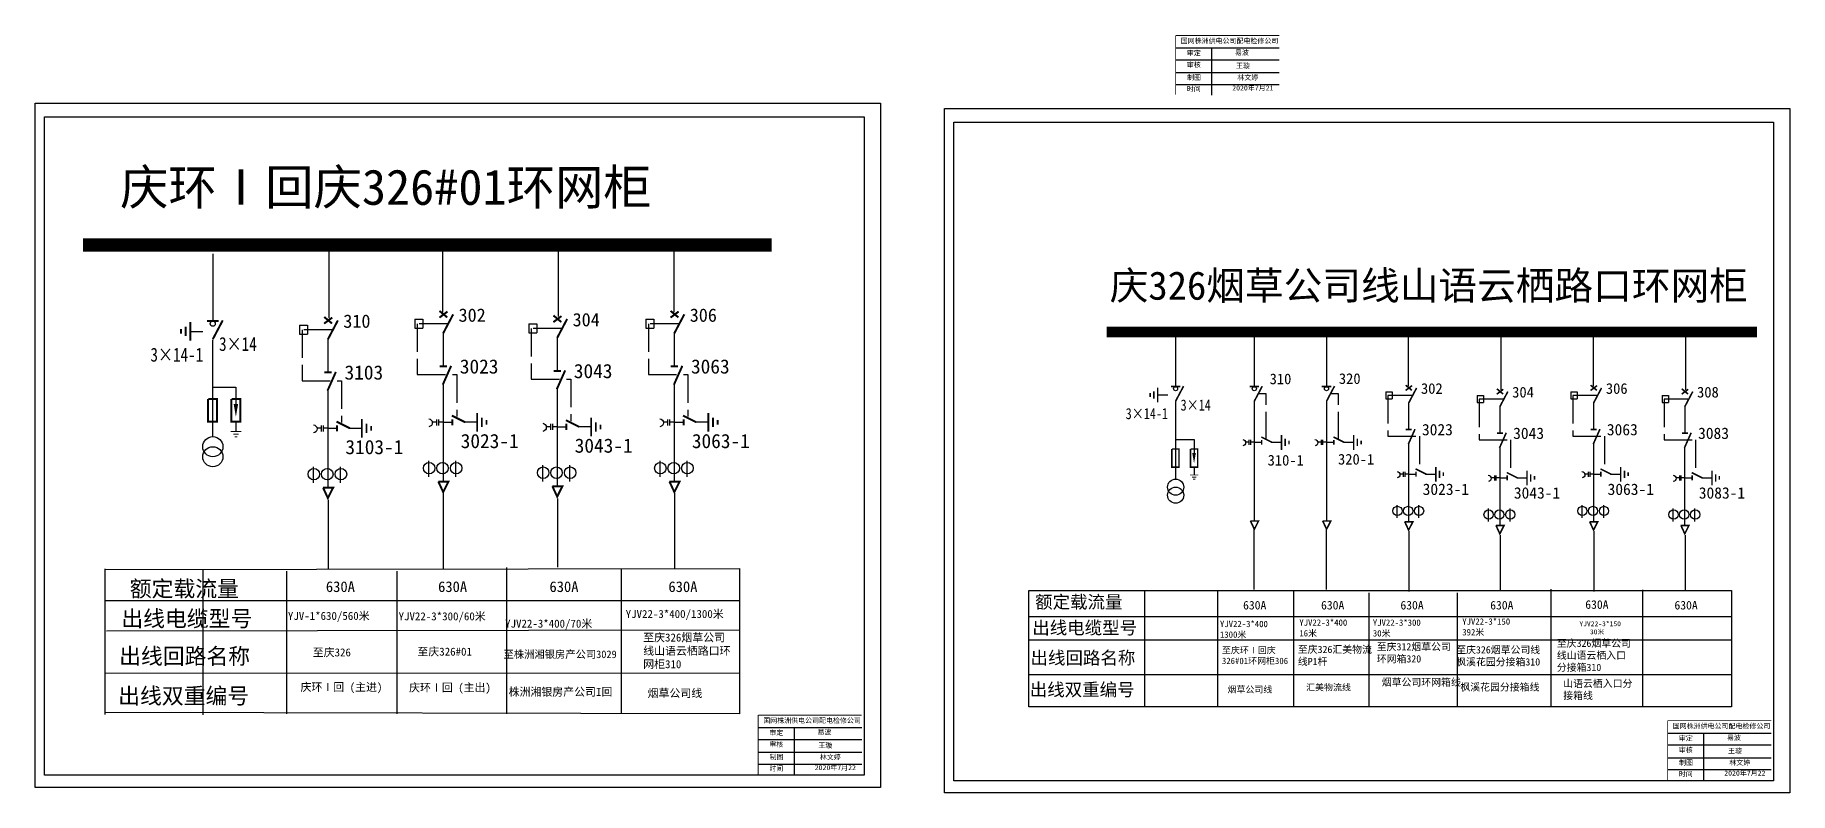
# Model space of a CAD drawing. Extents: x 386 to 1552, y -580 to 143.
# Drawn here: x 393 to 974, y -108 to 143 of the extents above; entities that cross this region are included whole.
import ezdxf

# ---------------------------------------------------------------- set-up
doc = ezdxf.new("R2010")
doc.units = 0
doc.header["$LTSCALE"] = 0.774411
doc.linetypes.add('ACAD_ISO02W100', pattern=[15, 12, -3])
doc.layers.get('0').update_dxf_attribs({"linetype": 'CONTINUOUS'})
doc.layers.add('1', color=7, linetype='CONTINUOUS')
doc.styles.add('HZ', font='simkai.ttf')
doc.styles.add('ST', font='', dxfattribs={"width": 0.8})
doc.styles.get("Standard").update_dxf_attribs({"font": '', "height": 2.5})
doc.styles.add('字体', font='simkai_0.ttf', dxfattribs={"height": 2.5})
doc.styles.add('楷体_GB2312_txtstyle_3.00_0_0', font='simkai_0.ttf', dxfattribs={"height": 3})
doc.styles.get('ST').set_extended_font_data('SimSun')
doc.styles.get('Standard').set_extended_font_data('SimSun')

# ---------------------------------------------------------------- blocks, each defined once
blk = doc.blocks.new('JD')
for points in [[(-2, 0.2), (-2, -0.2), (2, 0.2), (2, -0.2)], [(1, -1.2), (1, -0.8), (-1, -1.2), (-1, -0.8)], [(-0.5, -1.8), (-0.5, -2.2), (0.5, -1.8), (0.5, -2.2)]]:
    blk.add_trace(points)

msp = doc.modelspace()

# ---------------------------------------------------------------- linework, layer by layer
at = {"linetype": 'Continuous'}
for p, q in [((770.77, 138.51), (805.06, 138.51)), ((770.77, 134.61), (805.06, 134.61)), ((782.67, 138.51), (782.67, 122.93)), ((770.77, 130.35), (805.06, 130.35)), ((770.77, 126.44), (805.06, 126.44)), ((632.48, -86.59), (666.76, -86.59)), ((644.38, -86.6), (644.38, -102.17)), ((632.48, -90.5), (666.76, -90.5)), ((933.75, -88.41), (968.03, -88.41)), ((933.75, -92.32), (968.03, -92.32)), ((945.65, -88.42), (945.65, -103.99)), ((632.48, -94.76), (666.76, -94.76)), ((632.48, -98.66), (666.76, -98.66)), ((933.75, -96.58), (968.03, -96.58)), ((933.75, -100.48), (968.03, -100.48))]:
    msp.add_line(p, q, dxfattribs=at)
for p, q in [((451.81, 70.35), (451.81, 48.21)), ((490.31, 71.2), (490.31, 49.05)), ((527.95, 73.14), (527.95, 51)), ((566.26, 71.68), (566.26, 49.54)), ((604.52, 73.14), (604.52, 51)), ((480.54, 46.66), (483.19, 46.66)), ((480.54, 46.66), (480.54, 43.73)), ((483.19, 46.66), (483.19, 43.73)), ((518.73, 48.66), (521.37, 48.66)), ((518.73, 48.66), (518.73, 45.73)), ((521.37, 48.66), (521.37, 45.73)), ((556.49, 47.15), (559.14, 47.15)), ((556.49, 47.15), (556.49, 44.21)), ((559.14, 47.15), (559.14, 44.21)), ((595.3, 48.66), (597.94, 48.66)), ((595.3, 48.66), (595.3, 45.73)), ((597.94, 48.66), (597.94, 45.73)), ((448.57, 44.49), (444.42, 44.49)), ((480.54, 43.73), (483.19, 43.73)), ((489.95, 42.18), (489.95, 31.26)), ((518.73, 45.73), (521.37, 45.73)), ((528.13, 44.18), (528.13, 33.25)), ((556.49, 44.21), (559.14, 44.21)), ((565.9, 42.67), (565.9, 31.74)), ((595.3, 45.73), (597.94, 45.73)), ((604.7, 44.18), (604.7, 33.25)), ((770.74, 44.16), (770.74, 26.44)), ((796.81, 44.16), (796.81, 26.44)), ((820.74, 44.16), (820.74, 26.44)), ((847.79, 44.21), (847.79, 26.49)), ((878.44, 43.03), (878.44, 25.32)), ((909.04, 44.21), (909.04, 26.49)), ((939.7, 43.03), (939.7, 25.32)), ((489.9, 25.34), (489.9, -7.13)), ((528.09, 27.34), (528.09, -5.13)), ((565.86, 25.82), (565.86, -6.64)), ((604.66, 27.34), (604.66, -5.13)), ((768.15, 23.47), (764.83, 23.47)), ((840.41, 24.62), (842.53, 24.62)), ((840.41, 24.62), (840.41, 22.27)), ((842.53, 24.62), (842.53, 22.27)), ((870.62, 23.41), (872.74, 23.41)), ((870.62, 23.41), (870.62, 21.06)), ((872.74, 23.41), (872.74, 21.06)), ((901.67, 24.62), (903.78, 24.62)), ((901.67, 24.62), (901.67, 22.27)), ((903.78, 24.62), (903.78, 22.27)), ((931.88, 23.41), (933.99, 23.41)), ((931.88, 23.41), (931.88, 21.06)), ((933.99, 23.41), (933.99, 21.06)), ((796.81, 21.63), (796.81, -18.24)), ((820.74, 21.63), (820.74, -18.24)), ((840.41, 22.27), (842.53, 22.27)), ((847.94, 21.03), (847.94, 12.29)), ((870.62, 21.06), (872.74, 21.06)), ((878.15, 19.82), (878.15, 11.08)), ((901.67, 22.27), (903.78, 22.27)), ((909.19, 21.03), (909.19, 12.29)), ((931.88, 21.06), (933.99, 21.06)), ((939.4, 19.82), (939.4, 11.08)), ((489.95, 12.54), (493, 12.54)), ((496.98, 12.63), (501.14, 12.63)), ((528.13, 14.54), (531.19, 14.54)), ((535.17, 14.63), (539.32, 14.63)), ((565.9, 13.03), (568.95, 13.03)), ((572.93, 13.11), (577.09, 13.11)), ((604.7, 14.54), (607.76, 14.54)), ((611.74, 14.63), (615.89, 14.63)), ((796.81, 7.9), (799.25, 7.9)), ((802.44, 7.97), (805.76, 7.97)), ((820.74, 7.9), (823.18, 7.9)), ((826.36, 7.97), (829.69, 7.97)), ((847.9, 7.56), (847.9, -18.41)), ((878.11, 6.35), (878.11, -19.62)), ((909.16, 7.56), (909.16, -18.41)), ((939.37, 6.35), (939.37, -19.62)), ((523.39, -3.58), (523.39, 1.8)), ((532.35, -3.58), (532.35, 1.8)), ((561.16, -5.09), (561.16, 0.28)), ((570.12, -5.09), (570.12, 0.28)), ((599.96, -3.58), (599.96, 1.8)), ((608.92, -3.58), (608.92, 1.8)), ((485.21, -5.57), (485.21, -0.2)), ((494.17, -5.57), (494.17, -0.2)), ((847.94, -2.68), (850.38, -2.68)), ((853.57, -2.61), (856.89, -2.61)), ((878.15, -3.89), (880.59, -3.89)), ((883.78, -3.82), (887.1, -3.82)), ((909.19, -2.68), (911.63, -2.68)), ((914.82, -2.61), (918.14, -2.61)), ((939.4, -3.89), (941.85, -3.89)), ((945.03, -3.82), (948.36, -3.82)), ((490.08, -11.16), (490.08, -33.91)), ((528.18, -8.98), (528.18, -33.99)), ((566.04, -10.68), (566.04, -33.43)), ((604.75, -8.98), (604.75, -33.99)), ((844.14, -17.17), (844.14, -12.87)), ((851.31, -17.17), (851.31, -12.87)), ((874.35, -18.38), (874.35, -14.08)), ((881.52, -18.38), (881.52, -14.08)), ((905.4, -17.17), (905.4, -12.87)), ((912.57, -17.17), (912.57, -12.87)), ((935.61, -18.38), (935.61, -14.08)), ((942.78, -18.38), (942.78, -14.08)), ((796.67, -20.6), (796.67, -40.83)), ((820.59, -20.6), (820.59, -40.83)), ((847.97, -21.5), (847.97, -41.5)), ((878.26, -22.85), (878.26, -41.05)), ((909.23, -21.5), (909.23, -41.5)), ((939.51, -22.85), (939.51, -41.05)), ((416.18, -34.24), (626.32, -33.86)), ((416.22, -82.24), (416.22, -34.06)), ((448.54, -34.21), (448.54, -82.39)), ((476.22, -34.78), (476.22, -82.04)), ((512.82, -34.78), (512.82, -82.04)), ((549.08, -33.62), (549.08, -82.04)), ((587.05, -33.86), (587.05, -82.04)), ((626.32, -33.86), (626.32, -82.04)), ((416.22, -44.45), (626.32, -44.54)), ((722.09, -79.75), (722.09, -41.2)), ((722.09, -41.2), (954.85, -41.2)), ((760.44, -41.2), (760.44, -79.75)), ((784.64, -41.45), (784.64, -79.75)), ((809.78, -41.45), (809.78, -79.75)), ((834.77, -41.94), (834.77, -79.75)), ((864.05, -41.94), (864.05, -79.75)), ((895.05, -40.79), (895.05, -79.53)), ((925.42, -40.98), (925.42, -79.53)), ((954.85, -41.2), (954.85, -79.75)), ((587.05, -47.18), (587.05, -82.04)), ((626.32, -47.18), (626.32, -82.04)), ((722.36, -49.75), (954.85, -49.75)), ((925.42, -51.64), (925.42, -79.53)), ((954.85, -51.86), (954.85, -79.75)), ((416.56, -54.51), (626.32, -54.27)), ((722.36, -57.53), (954.85, -57.53)), ((626.32, -68.72), (416.2, -68.54)), ((954.85, -69.09), (722.09, -69.09)), ((954.85, -79.75), (722.09, -79.75)), ((626.32, -82.04), (416.2, -81.57))]:
    msp.add_line(p, q)
at = {"linetype": 'ACAD_ISO02W100'}
for p, q in [((529.46, 47.13), (519.57, 47.13)), ((519.57, 47.13), (519.57, 30.31)), ((606.03, 47.13), (596.14, 47.13)), ((596.14, 47.13), (596.14, 30.31)), ((491.27, 45.13), (481.38, 45.13)), ((481.38, 45.13), (481.38, 28.31)), ((567.22, 45.62), (557.33, 45.62)), ((557.33, 45.62), (557.33, 28.8)), ((519.57, 30.31), (532.61, 30.31)), ((532.61, 30.31), (532.61, 16.43)), ((596.14, 30.31), (609.18, 30.31)), ((609.18, 30.31), (609.18, 16.43)), ((481.38, 28.31), (494.43, 28.31)), ((494.43, 28.31), (494.43, 14.44)), ((557.33, 28.8), (570.38, 28.8)), ((570.38, 28.8), (570.38, 14.92)), ((849, 23.4), (841.08, 23.4)), ((841.08, 23.4), (841.08, 9.94)), ((910.25, 23.4), (902.34, 23.4)), ((902.34, 23.4), (902.34, 9.94)), ((879.21, 22.18), (871.3, 22.18)), ((871.3, 22.18), (871.3, 8.73)), ((940.46, 22.18), (932.55, 22.18)), ((932.55, 22.18), (932.55, 8.73)), ((841.08, 9.94), (851.52, 9.94)), ((851.52, 9.94), (851.52, -1.16)), ((871.3, 8.73), (881.73, 8.73)), ((881.73, 8.73), (881.73, -2.37)), ((902.34, 9.94), (912.78, 9.94)), ((912.78, 9.94), (912.78, -1.16)), ((932.55, 8.73), (942.99, 8.73)), ((942.99, 8.73), (942.99, -2.37))]:
    msp.add_line(p, q, dxfattribs=at)
at = {"linetype": 'Continuous', "const_width": 0.275}
for points in [[(770.75, 142.64), (770.75, 123)], [(770.77, 142.64), (805.06, 142.64)], [(632.45, -82.47), (632.45, -102.11)], [(632.48, -82.47), (666.76, -82.47)], [(933.73, -84.28), (933.73, -103.93)], [(933.75, -84.28), (968.03, -84.28)]]:
    msp.add_lwpolyline(points, dxfattribs=at)
at = {"linetype": 'Continuous'}
for points in [[(392.96, 120.23), (672.96, 120.23), (672.96, -106.41), (392.96, -106.41)], [(694.23, 118.41), (974.23, 118.41), (974.23, -108.23), (694.23, -108.23)], [(396.04, 115.74), (667.57, 115.74), (667.57, -102.39), (396.04, -102.39)], [(697.32, 113.92), (968.84, 113.92), (968.84, -104.21), (697.32, -104.21)]]:
    msp.add_lwpolyline(points, close=True, dxfattribs=at)
for points, const_width in [([(408.79, 73.22), (636.97, 73.2)], 4.41), ([(449.86, 48.12), (453.76, 48.12)], 0.661), ([(451.81, 42.02), (455.11, 48.29)], 0.661), ([(488.69, 47.21), (491.38, 49.22)], 0.661), ([(488.71, 49.42), (491.3, 47.26)], 0.661), ([(489.95, 42.01), (493.25, 48.28)], 0.661), ([(526.88, 49.21), (529.56, 51.22)], 0.661), ([(526.9, 51.41), (529.49, 49.26)], 0.661), ([(528.13, 44.01), (531.44, 50.28)], 0.661), ([(564.64, 47.7), (567.33, 49.71)], 0.661), ([(564.66, 49.9), (567.26, 47.74)], 0.661), ([(565.9, 42.5), (569.2, 48.77)], 0.661), ([(603.45, 49.21), (606.13, 51.22)], 0.661), ([(603.47, 51.41), (606.06, 49.26)], 0.661), ([(604.7, 44.01), (608.01, 50.28)], 0.661), ([(747.86, 44.45), (963.37, 44.45)], 3.53), ([(488.76, 31.08), (491.21, 31.08)], 0.661), ([(489.81, 24.98), (492.59, 31.22)], 0.661), ([(526.95, 33.08), (529.4, 33.08)], 0.661), ([(528, 26.98), (530.78, 33.22)], 0.661), ([(564.71, 31.57), (567.16, 31.57)], 0.661), ([(565.76, 25.47), (568.54, 31.7)], 0.661), ([(603.52, 33.08), (605.97, 33.08)], 0.661), ([(604.57, 26.98), (607.35, 33.22)], 0.661), ([(769.18, 26.38), (772.3, 26.38)], 0.529), ([(770.74, 21.5), (773.38, 26.51)], 0.529), ([(795.25, 26.38), (798.37, 26.38)], 0.529), ([(796.81, 21.5), (799.46, 26.51)], 0.529), ([(819.18, 26.38), (822.3, 26.38)], 0.529), ([(820.74, 21.5), (823.38, 26.51)], 0.529), ([(846.93, 25.06), (849.08, 26.67)], 0.529), ([(846.95, 26.82), (849.02, 25.1)], 0.529), ([(847.94, 20.9), (850.58, 25.91)], 0.529), ([(877.14, 23.85), (879.29, 25.46)], 0.529), ([(877.16, 25.61), (879.23, 23.89)], 0.529), ([(878.15, 19.69), (880.79, 24.7)], 0.529), ([(908.19, 25.06), (910.34, 26.67)], 0.529), ([(908.21, 26.82), (910.28, 25.1)], 0.529), ([(909.19, 20.9), (911.84, 25.91)], 0.529), ([(938.4, 23.85), (940.55, 25.46)], 0.529), ([(938.42, 25.61), (940.49, 23.89)], 0.529), ([(939.4, 19.69), (942.05, 24.7)], 0.529), ([(492.83, 14.75), (497.24, 12.54)], 0.661), ([(493, 13.56), (493, 11.53)], 0.661), ([(531.02, 16.74), (535.42, 14.54)], 0.661), ([(531.19, 15.56), (531.19, 13.52)], 0.661), ([(568.78, 15.23), (573.19, 13.03)], 0.661), ([(568.95, 14.04), (568.95, 12.01)], 0.661), ([(607.59, 16.74), (611.99, 14.54)], 0.661), ([(607.76, 15.56), (607.76, 13.52)], 0.661), ([(846.99, 12.15), (848.95, 12.15)], 0.529), ([(847.83, 7.27), (850.05, 12.26)], 0.529), ([(908.24, 12.15), (910.2, 12.15)], 0.529), ([(909.08, 7.27), (911.31, 12.26)], 0.529), ([(799.12, 9.66), (802.65, 7.9)], 0.529), ([(799.25, 8.71), (799.25, 7.09)], 0.529), ([(823.04, 9.66), (826.57, 7.9)], 0.529), ([(823.18, 8.71), (823.18, 7.09)], 0.529), ([(877.2, 10.94), (879.16, 10.94)], 0.529), ([(878.04, 6.06), (880.26, 11.05)], 0.529), ([(938.46, 10.94), (940.42, 10.94)], 0.529), ([(939.3, 6.06), (941.52, 11.05)], 0.529), ([(526.49, -5.17), (529.85, -5.17), (528.13, -8.58), (526.53, -5.11)], 0.661), ([(603.06, -5.17), (606.42, -5.17), (604.7, -8.58), (603.1, -5.11)], 0.661), ([(850.24, -0.92), (853.77, -2.68)], 0.529), ([(850.38, -1.86), (850.38, -3.49)], 0.529), ([(880.45, -2.13), (883.98, -3.89)], 0.529), ([(880.59, -3.07), (880.59, -4.7)], 0.529), ([(911.5, -0.92), (915.03, -2.68)], 0.529), ([(911.63, -1.86), (911.63, -3.49)], 0.529), ([(941.71, -2.13), (945.24, -3.89)], 0.529), ([(941.85, -3.07), (941.85, -4.7)], 0.529), ([(488.3, -7.17), (491.66, -7.17), (489.94, -10.58), (488.34, -7.11)], 0.661), ([(564.25, -6.68), (567.62, -6.68), (565.89, -10.09), (564.29, -6.62)], 0.661), ([(795.51, -18.17), (798.21, -18.17), (796.83, -20.89), (795.54, -18.12)], 0.529), ([(819.44, -18.17), (822.13, -18.17), (820.75, -20.89), (819.47, -18.12)], 0.529), ([(846.62, -18.45), (849.31, -18.45), (847.93, -21.18), (846.65, -18.4)], 0.529), ([(876.83, -19.66), (879.52, -19.66), (878.14, -22.39), (876.86, -19.61)], 0.529), ([(907.87, -18.45), (910.57, -18.45), (909.19, -21.18), (907.91, -18.4)], 0.529), ([(938.08, -19.66), (940.78, -19.66), (939.4, -22.39), (938.12, -19.61)], 0.529)]:
    msp.add_lwpolyline(points, dxfattribs=dict(const_width=const_width))
at = {"linetype": 'ACAD_ISO02W100'}
for points in [[(800.74, 8.68), (800.74, 23.95), (798.11, 23.95)], [(824.67, 8.68), (824.67, 23.95), (822.03, 23.95)]]:
    msp.add_lwpolyline(points, dxfattribs=at)
for points in [[(485.14, 13.71, -0.877934), (485.2, 11.03)], [(523.33, 15.71, -0.877934), (523.38, 13.03)], [(561.1, 14.2, -0.877934), (561.15, 11.52)], [(599.9, 15.71, -0.877934), (599.95, 13.03)], [(792.97, 8.83, -0.877934), (793.01, 6.69)], [(816.89, 8.83, -0.877934), (816.94, 6.69)], [(844.09, -1.74, -0.877934), (844.14, -3.89)], [(874.31, -2.95, -0.877934), (874.35, -5.1)], [(905.35, -1.74, -0.877934), (905.39, -3.89)], [(935.56, -2.95, -0.877934), (935.6, -5.1)]]:
    msp.add_lwpolyline(points, format="xyb")
for points in [[(487.72, 12.58), (486.33, 12.58)], [(487.72, 13.5), (487.72, 11.49)], [(488.34, 13.5), (488.34, 11.49)], [(489.94, 12.58), (488.34, 12.58)], [(525.91, 14.57), (524.52, 14.57)], [(525.91, 15.5), (525.91, 13.49)], [(526.53, 15.5), (526.53, 13.49)], [(528.13, 14.57), (526.53, 14.57)], [(563.67, 13.06), (562.28, 13.06)], [(563.67, 13.99), (563.67, 11.98)], [(564.29, 13.99), (564.29, 11.98)], [(565.89, 13.06), (564.29, 13.06)], [(602.48, 14.57), (601.09, 14.57)], [(602.48, 15.5), (602.48, 13.49)], [(603.1, 15.5), (603.1, 13.49)], [(604.7, 14.57), (603.1, 14.57)], [(795.03, 7.93), (793.92, 7.93)], [(795.03, 8.67), (795.03, 7.06)], [(795.53, 8.67), (795.53, 7.06)], [(796.81, 7.93), (795.53, 7.93)], [(818.96, 7.93), (817.84, 7.93)], [(818.96, 8.67), (818.96, 7.06)], [(819.45, 8.67), (819.45, 7.06)], [(820.73, 7.93), (819.45, 7.93)], [(846.16, -2.65), (845.04, -2.65)], [(846.16, -1.91), (846.16, -3.52)], [(846.65, -1.91), (846.65, -3.52)], [(847.93, -2.65), (846.65, -2.65)], [(876.37, -3.86), (875.26, -3.86)], [(876.37, -3.12), (876.37, -4.73)], [(876.86, -3.12), (876.86, -4.73)], [(878.14, -3.86), (876.86, -3.86)], [(907.41, -2.65), (906.3, -2.65)], [(907.41, -1.91), (907.41, -3.52)], [(907.91, -1.91), (907.91, -3.52)], [(909.19, -2.65), (907.91, -2.65)], [(937.63, -3.86), (936.51, -3.86)], [(937.63, -3.12), (937.63, -4.73)], [(938.12, -3.12), (938.12, -4.73)], [(939.4, -3.86), (938.12, -3.86)]]:
    msp.add_lwpolyline(points)
for centre, radius in [((451.81, 47.19), 0.847), ((770.74, 25.63), 0.678), ((796.81, 25.63), 0.678), ((820.74, 25.63), 0.678), ((523.49, -0.65), 1.91), ((527.92, -0.65), 1.91), ((532.45, -0.65), 1.91), ((600.06, -0.65), 1.91), ((604.49, -0.65), 1.91), ((609.02, -0.65), 1.91), ((485.3, -2.65), 1.91), ((489.73, -2.65), 1.91), ((494.26, -2.65), 1.91), ((561.25, -2.17), 1.91), ((565.69, -2.17), 1.91), ((570.21, -2.17), 1.91), ((844.22, -14.83), 1.53), ((847.77, -14.83), 1.53), ((851.39, -14.83), 1.53), ((874.43, -16.04), 1.53), ((877.98, -16.04), 1.53), ((881.6, -16.04), 1.53), ((905.47, -14.83), 1.53), ((909.02, -14.83), 1.53), ((912.64, -14.83), 1.53), ((935.69, -16.04), 1.53), ((939.23, -16.04), 1.53), ((942.86, -16.04), 1.53)]:
    msp.add_circle(centre, radius)
at = {"layer": '1'}
for p, q in [((451.77, 41.89), (451.77, 9.64)), ((451.74, 26.14), (459.47, 26.14)), ((459.47, 26.14), (459.47, 20.49)), ((770.71, 21.39), (770.71, -4.41)), ((459.47, 14.56), (459.47, 11.64)), ((770.68, 8.79), (776.86, 8.79)), ((776.86, 8.79), (776.86, 4.27)), ((776.86, -0.47), (776.86, -2.81))]:
    msp.add_line(p, q, dxfattribs=at)
for points, const_width in [([(450.23, 22.28), (450.23, 14.75), (453.25, 14.75), (453.25, 22.28), (450.33, 22.28)], 0.636), ([(457.96, 22.28), (457.96, 14.75), (460.97, 14.75), (460.97, 22.28), (458.05, 22.28)], 0.636), ([(769.48, 5.7), (769.48, -0.32), (771.89, -0.32), (771.89, 5.7), (769.55, 5.7)], 0.509), ([(775.66, 5.7), (775.66, -0.32), (778.07, -0.32), (778.07, 5.7), (775.73, 5.7)], 0.509)]:
    msp.add_lwpolyline(points, dxfattribs=dict(at, const_width=const_width))
for points in [[(459.47, 20.59, 1.48, 0, 0), (459.47, 16.35, 0, 0, 0)], [(776.86, 4.35, 1.19, 0, 0), (776.86, 0.96, 0, 0, 0)]]:
    msp.add_lwpolyline(points, format="xyseb", dxfattribs=at)
for centre, radius in [((451.83, 6.45), 3.33), ((451.83, 3.12), 3.33), ((770.76, -6.96), 2.67), ((770.76, -9.63), 2.67)]:
    msp.add_circle(centre, radius, dxfattribs=at)

# ---------------------------------------------------------------- block references
for p, xscale, yscale, zscale, rotation in [((444.36, 44.61), 1.542906078483213, 1.542906078483213, 1.542906078483192, 270), ((764.78, 23.56), 1.234324862786571, 1.234324862786571, 1.234324862786554, 270), ((539.38, 14.51), 1.542906078483213, 1.542906078483213, 1.542906078483192, 90), ((615.95, 14.51), 1.542906078483213, 1.542906078483213, 1.542906078483192, 90), ((501.2, 12.51), 1.542906078483213, 1.542906078483213, 1.542906078483192, 90), ((577.15, 12.99), 1.542906078483213, 1.542906078483213, 1.542906078483192, 90), ((805.81, 7.87), 1.234324862786571, 1.234324862786571, 1.234324862786554, 90), ((829.73, 7.87), 1.234324862786571, 1.234324862786571, 1.234324862786554, 90), ((856.94, -2.7), 1.234324862786571, 1.234324862786571, 1.234324862786554, 90), ((887.15, -3.91), 1.234324862786571, 1.234324862786571, 1.234324862786554, 90), ((918.19, -2.7), 1.234324862786571, 1.234324862786571, 1.234324862786554, 90), ((948.4, -3.91), 1.234324862786571, 1.234324862786571, 1.234324862786554, 90)]:
    msp.add_blockref('JD', p, dxfattribs=dict(xscale=xscale, yscale=yscale, zscale=zscale, rotation=rotation))
for p, xscale, yscale, zscale in [((459.52, 11.51), 0.8908465548922777, 0.8908465532460923, 0.8908465537333531), ((776.9, -2.91), 0.7126772439138165, 0.712677242596874, 0.7126772429866826)]:
    msp.add_blockref('JD', p, dxfattribs=dict(at, xscale=xscale, yscale=yscale, zscale=zscale))

# ---------------------------------------------------------------- texts
for s, height, p in [('310', 4.408, (495.05, 45.82)), ('302', 4.408, (533.23, 47.82)), ('304', 4.408, (571, 46.31)), ('306', 4.408, (609.8, 47.82)), ('3023', 4.702, (533.65, 30.67)), ('3063', 4.702, (610.22, 30.67)), ('3103', 4.702, (495.46, 28.67)), ('3043', 4.702, (571.41, 29.15)), ('310', 3.527, (801.89, 27.14)), ('320', 3.527, (824.83, 27.23)), ('302', 3.527, (852.02, 23.95)), ('304', 3.527, (882.23, 22.74)), ('306', 3.527, (913.27, 23.95)), ('308', 3.527, (943.48, 22.74)), ('3023', 3.762, (852.35, 10.22)), ('3043', 3.762, (882.56, 9.01)), ('3063', 3.762, (913.6, 10.22)), ('3083', 3.762, (943.82, 9.01)), ('3103-1', 4.702, (495.75, 3.97)), ('3023-1', 4.702, (533.94, 5.97)), ('3043-1', 4.702, (571.7, 4.45)), ('3063-1', 4.702, (610.51, 5.97)), ('310-1', 3.527, (801.22, 0.2)), ('320-1', 3.527, (824.54, 0.53)), ('3023-1', 3.762, (852.58, -9.54)), ('3043-1', 3.762, (882.79, -10.75)), ('3063-1', 3.762, (913.84, -9.54)), ('3083-1', 3.762, (944.05, -10.75)), ('630A', 3.535, (489.28, -41.69)), ('630A', 3.535, (526.45, -41.69)), ('630A', 3.535, (563.34, -41.69)), ('630A', 3.535, (602.74, -41.69)), ('630A', 2.828, (793.1, -47.47)), ('630A', 2.828, (818.93, -47.47)), ('630A', 2.828, (845.22, -47.47)), ('630A', 2.828, (874.95, -47.47)), ('630A', 2.828, (906.45, -47.25)), ('630A', 2.828, (935.99, -47.47))]:
    msp.add_text(s, height=height).set_placement(p)
at = {"style": 'HZ'}
for s, height, p in [('额定载流量', 5.303, (424.31, -43.23)), ('额定载流量', 4.242, (724.21, -47.1)), ('出线电缆型号', 5.303, (421.51, -53.13)), ('出线电缆型号', 4.242, (723.27, -55.65)), ('出线回路名称', 5.303, (420.78, -65.57)), ('出线回路名称', 4.242, (722.69, -65.6)), ('出线双重编号', 5.303, (420.47, -78.73)), ('出线双重编号', 4.242, (722.44, -76.13))]:
    msp.add_text(s, height=height, dxfattribs=at).set_placement(p)
at = {"linetype": 'Continuous', "attachment_point": 1}
for s, insert, char_height, width, style in [('国网株洲供电公司配电检修公司', (772.45, 141.7), 1.6492, 45.0885, '字体'), ('审定', (774.46, 137.66), 1.649, 12.8977, '字体'), ('审核', (774.46, 133.77), 1.649, 12.8977, '字体'), ('{\\fSimSun|b0|i0|c134|p2;易波}', (790.41, 137.84), 1.6492, 12.8977, '字体'), ('{\\fSimSun|b0|i0|c134|p2;王璇}', (790.73, 133.46), 1.6492, 18.171, '字体'), ('制图', (774.55, 129.58), 1.649, 12.8977, '字体'), ('林文婷', (791.2, 129.56), 1.649, 21.3238, '楷体_GB2312_txtstyle_3.00_0_0'), ('时间', (774.46, 125.8), 1.649, 12.8977, '字体'), ('YJV22-3*150', (904.5, -51.41), 1.6, 12.4404, '字体'), ('30{\\fSimSun|b0|i0|c134|p2;米}', (907.99, -54.08), 1.6, 12.4404, '字体'), ('{\\fSimSun|b0|i0|c134|p2;至株洲湘银房产公司3029}', (548.12, -61.07), 2.5, 54.1908, '字体'), ('国网株洲供电公司配电检修公司', (634.15, -83.41), 1.6492, 45.0885, '字体'), ('{\\fSimSun|b0|i0|c134|p2;易波}', (652.11, -87.26), 1.6492, 12.8977, '字体'), ('国网株洲供电公司配电检修公司', (935.42, -85.23), 1.6492, 45.0885, '字体'), ('审定', (636.16, -87.45), 1.649, 12.8977, '字体'), ('审核', (636.16, -91.33), 1.649, 12.8977, '字体'), ('{\\fSimSun|b0|i0|c134|p2;王璇}', (652.43, -91.65), 1.6492, 18.171, '字体'), ('审定', (937.43, -89.27), 1.649, 12.8977, '字体'), ('审核', (937.43, -93.15), 1.649, 12.8977, '字体'), ('{\\fSimSun|b0|i0|c134|p2;易波}', (953.38, -89.08), 1.6492, 12.8977, '字体'), ('制图', (636.25, -95.52), 1.649, 12.8977, '字体'), ('林文婷', (652.9, -95.55), 1.649, 21.3238, '楷体_GB2312_txtstyle_3.00_0_0'), ('制图', (937.52, -97.34), 1.649, 12.8977, '字体'), ('{\\fSimSun|b0|i0|c134|p2;王璇}', (953.7, -93.47), 1.6492, 18.171, '字体'), ('林文婷', (954.17, -97.37), 1.649, 21.3238, '楷体_GB2312_txtstyle_3.00_0_0'), ('时间', (636.16, -99.3), 1.649, 12.8977, '字体'), ('时间', (937.43, -101.12), 1.649, 12.8977, '字体')]:
    msp.add_mtext(s, dxfattribs=dict(at, insert=insert, char_height=char_height, width=width, style=style))
at = {"color": 7, "linetype": 'Continuous', "true_color": 0xffffff, "char_height": 1.6492, "width": 17.0614, "attachment_point": 1, "style": '楷体_GB2312_txtstyle_3.00_0_0'}
for s, insert in [('{\\fSimSun|b0|i0|c134|p2;2020年7月21}', (789.51, 126.09)), ('{\\fSimSun|b0|i0|c134|p2;2020年7月22}', (651.21, -99.02)), ('{\\fSimSun|b0|i0|c134|p2;2020年7月22}', (952.49, -100.84))]:
    msp.add_mtext(s, dxfattribs=dict(at, insert=insert))
at = {"attachment_point": 1, "style": '字体'}
for s, insert, char_height, width in [('{\\fSimSun|b0|i0|c134|p2;庆环Ⅰ回庆326#01环网柜}', (421.12, 98.3), 11.7437, 2401.5465), ('{\\fSimSun|b0|i0|c134|p2;庆326\\C0;烟草公司线山语云栖路口环网柜}', (748.92, 64.52), 9.395, 1921.2372)]:
    msp.add_mtext(s, dxfattribs=dict(at, insert=insert, char_height=char_height, width=width))
at = {"color": 7, "linetype": 'Continuous', "attachment_point": 1, "style": '字体'}
for s, insert, char_height, width in [('\\A1;YJV-1*630/560{\\fSimSun|b0|i0|c134|p2;米}', (476.7, -48.28), 2.6513, 45.2297), ('\\A1;YJV22-3*300/60{\\fSimSun|b0|i0|c134|p2;米}', (513.36, -48.41), 2.6513, 45.2297), ('\\A1;YJV22-3*400/70{\\fSimSun|b0|i0|c134|p2;米}', (548.66, -50.83), 2.6513, 45.2297), ('\\A1;YJV22-3*400/1300{\\fSimSun|b0|i0|c134|p2;米}', (588.58, -47.64), 2.6513, 45.2297), ('\\A1;YJV22-3*400\\P1300{\\fSimSun|b0|i0|c134|p2;米}', (785.44, -51.2), 2.1211, 36.1838), ('\\A1;YJV22-3*400\\P16{\\fSimSun|b0|i0|c134|p2;米}', (811.73, -50.75), 2.1211, 36.1838), ('\\A1;YJV22-3*300\\P30{\\fSimSun|b0|i0|c134|p2;米}', (836.08, -50.77), 2.1211, 36.1838), ('\\A1;YJV22-3*150\\P392{\\fSimSun|b0|i0|c134|p2;米}', (865.7, -50.41), 2.1211, 36.1838), ('{\\fSimSun|b0|i0|c134|p2;至\\C0;庆326烟草公司线山语云栖路口环网柜310}', (594.39, -55.43), 2.6513, 28.9449), ('{\\fSimSun|b0|i0|c134|p2;至\\C256;庆\\fKaiTi_GB2312|b0|i0|c134|p49;326}', (484.93, -60.36), 2.6513, 28.9449), ('{\\fSimSun|b0|i0|c134|p2;至\\C256;庆\\fKaiTi_GB2312|b0|i0|c134|p49;326#01}', (519.6, -60.11), 2.6513, 28.9449), ('{\\fSimSun|b0|i0|c134|p2;至\\C256;庆环Ⅰ回\\C0;庆326#01环网柜306}', (786.1, -59.91), 2.1211, 23.1559), ('{\\fSimSun|b0|i0|c134|p2;\\C256;庆环Ⅰ回\\fKaiTi_GB2312|b0|i0|c134|p49; (\\fSimSun|b0|i0|c134|p2;主进\\fKaiTi_GB2312|b0|i0|c134|p49;)}', (480.89, -71.85), 2.65133, 28.9449), ('{\\fSimSun|b0|i0|c134|p2;\\C256;庆环Ⅰ回\\fKaiTi_GB2312|b0|i0|c134|p49; (\\fSimSun|b0|i0|c134|p2;主出\\fKaiTi_GB2312|b0|i0|c134|p49;)}', (516.85, -72.01), 2.65133, 28.9449), ('{\\fSimSun|b0|i0|c134|p2;\\C256;株洲湘银房产公司I回}', (549.82, -73.43), 2.6513, 35.6433), ('{\\fSimSun|b0|i0|c134|p2;\\C0;烟草公司线}', (595.85, -73.88), 2.6513, 28.9449), ('{\\fSimSun|b0|i0|c134|p2;\\C0;烟草公司线}', (787.92, -72.9), 2.1211, 23.1559), ('{\\fSimSun|b0|i0|c134|p2;\\C0;汇美物流线}', (813.97, -72.2), 2.1211, 23.1559)]:
    msp.add_mtext(s, dxfattribs=dict(at, insert=insert, char_height=char_height, width=width))
at = {"color": 0, "char_height": 2.4, "attachment_point": 1, "style": '字体'}
for s, insert, width in [('{\\fSimSun|b0|i0|c134|p2;至庆}326{\\fSimSun|b0|i0|c134|p2;烟草公司线山语云栖入口分接箱310}', (897.03, -57.46), 24.8517), ('{\\fSimSun|b0|i0|c134|p2;至庆326汇美物流线P1杆}', (811.23, -59.51), 24.8517), ('{\\fSimSun|b0|i0|c134|p2;至庆}312{\\fSimSun|b0|i0|c134|p2;烟草公司环网箱}320', (837.38, -58.62), 24.8517), ('{\\fSimSun|b0|i0|c134|p2;至庆}326{\\fSimSun|b0|i0|c134|p2;烟草公司线枫溪花园分接箱310}', (863.69, -59.63), 30.4477), ('{\\fSimSun|b0|i0|c134|p2;烟草公司环网箱线}', (839.04, -70.36), 24.8517), ('{\\fSimSun|b0|i0|c134|p2;枫溪花园分接箱线}', (865.08, -71.98), 30.4477), ('{\\fSimSun|b0|i0|c134|p2;山语云栖入口分接箱线}', (899.15, -70.79), 24.8517)]:
    msp.add_mtext(s, dxfattribs=dict(at, insert=insert, width=width))
at = {"layer": '1', "style": 'ST', "width": 0.8}
for s, height, p in [('3×14', 4.596, (453.88, 38.17)), ('3×14-1', 4.596, (431.15, 34.62)), ('3×14-1', 3.677, (754.21, 15.57)), ('3×14', 3.677, (772.4, 18.41))]:
    msp.add_text(s, height=height, dxfattribs=at).set_placement(p)

doc.saveas('drawing.dxf')
